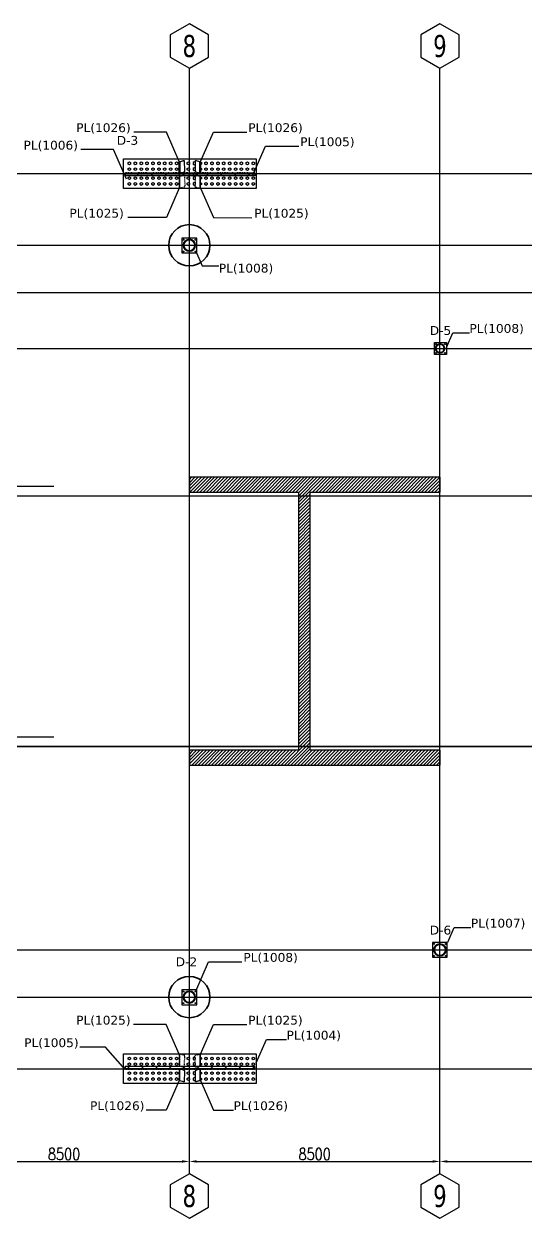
# Model space of a CAD drawing. Header units: metres. Extents: x -5444 to 112500, y -2287 to 89414.
# Drawn here: x 24065 to 41065, y 47951 to 88459 of the extents above; entities that cross this region are included whole.
import ezdxf
from ezdxf.enums import TextEntityAlignment as Align

# ---------------------------------------------------------------- set-up
doc = ezdxf.new("R2010")
doc.units = ezdxf.units.M
doc.header["$LTSCALE"] = 10
doc.linetypes.add('ACAD_ISO02W100', pattern=[15, 12, -3])
doc.linetypes.add('DXK_LINE_DOT2', pattern=[3.9198, 1.9599, -1.9599])
for name, color, linetype in [('COTAS', 8, 'Continuous'), ('HCB-ACH_PANT', 253, 'Continuous'), ('HCB-EJES', 1, 'Continuous'), ('HCB-PLATINAS', 5, 'Continuous'), ('HCB-ROTULOS', 2, 'Continuous'), ('HCB_PANTALLAS', 6, 'Continuous'), ('TEXTO GENERAL', 3, 'Continuous')]:
    doc.layers.add(name, color=color, linetype=linetype)
doc.layers.add('E_COLUMNAS-1', color=4, linetype='Continuous', lineweight=35)
doc.styles.add('CNI_COTAS', font='romans.shx', dxfattribs={"width": 0.8})
doc.styles.add('TEXTO GENERAL', font='verdana.ttf', dxfattribs={"height": 0.9})
doc.styles.add('verdana', font='verdana.ttf')
doc.dimstyles.new('1.3', dxfattribs={"dimscale": 0, "dimtxt": 25, "dimasz": 100, "dimexe": 4, "dimexo": 4, "dimgap": 9, "dimtad": 1, "dimdec": 0, "dimzin": 4, "dimdsep": 46, "dimtxsty": 'CNI_COTAS', "dimcen": 0, "dimclrd": 256, "dimclrt": 3, "dimadec": 0, "dimazin": 0, "dimtfac": 1, "dimtdec": 0, "dimtmove": 2, "dimatfit": 0, "dimfxl": 0.05, "dimtolj": 1, "dimtzin": 0, "dimarcsym": 0})
doc.dimstyles.new('1.5', dxfattribs={"dimscale": 0, "dimtxt": 400, "dimasz": 250, "dimexe": 4, "dimexo": 4, "dimgap": 50, "dimtad": 1, "dimdec": 0, "dimzin": 4, "dimdsep": 46, "dimtxsty": 'CNI_COTAS', "dimcen": 0, "dimclrd": 256, "dimclrt": 3, "dimadec": 0, "dimazin": 0, "dimtfac": 1, "dimtdec": 0, "dimtmove": 2, "dimatfit": 0, "dimfxl": 0.05, "dimtolj": 1, "dimtzin": 0, "dimarcsym": 0})

# ---------------------------------------------------------------- blocks, each defined once
blk = doc.blocks.new('EST_SCM_COLUMNA-METALICA-SECCION-CIRCULAR - EST_SCM_COLUMNA-TUBULAR-CIRCULAR_PTEØ_12__e_10_3mm-1190348-_0_00m_LOC COLUMNAS Y MUROS PISO 1')
at = {"layer": 'E_COLUMNAS-1'}
for radius, start, end in [(0.152, 360, 180), (0.152, 180, 360), (0.142, 0, 180), (0.142, 180, 0)]:
    blk.add_arc((0, 0), radius, start, end, dxfattribs=at)
blk = doc.blocks.new('EST_SCM_COLUMNA-METALICA-SECCION-CIRCULAR - EST_SCM_COLUMNA-TUBULAR-CIRCULAR_PTEØ_16__e_12_7mm-1354874-_0_00m_LOC COLUMNAS Y MUROS PISO 1')
at = {"layer": 'E_COLUMNAS-1'}
for radius, start, end in [(0.203, 360, 180), (0.203, 180, 360), (0.19, 0, 180), (0.19, 180, 0)]:
    blk.add_arc((0, 0), radius, start, end, dxfattribs=at)
blk = doc.blocks.new('*D303')
at = {"layer": 'COTAS', "color": 0, "lineweight": -2, "transparency": 16777216}
for p, q in [((21177, 49455), (21177, 49877)), ((29677, 49455), (29677, 49877))]:
    blk.add_line(p, q, dxfattribs=at)
at = {"layer": 'COTAS', "lineweight": -2, "transparency": 16777216}
blk.add_line((21427, 49873), (29427, 49873), dxfattribs=at)
at = {"layer": 'COTAS', "transparency": 16777216}
for points in [[(21427, 49914), (21427, 49831), (21177, 49873)], [(29427, 49914), (29427, 49831), (29677, 49873)]]:
    blk.add_solid(points, dxfattribs=at)
at = {"layer": 'Defpoints', "color": 0, "transparency": 16777216}
for p in [(29677, 49873), (21177, 49451), (29677, 49451)]:
    blk.add_point(p, dxfattribs=at)
at = {"layer": 'COTAS', "color": 3, "transparency": 16777216, "insert": (25427, 50123), "char_height": 400, "attachment_point": 5, "style": 'CNI_COTAS'}
blk.add_mtext('\\A1;8500', dxfattribs=at)
blk = doc.blocks.new('*D304')
at = {"layer": 'COTAS', "color": 0, "lineweight": -2, "transparency": 16777216}
for p, q in [((29677, 49455), (29677, 49877)), ((38177, 49455), (38177, 49877))]:
    blk.add_line(p, q, dxfattribs=at)
at = {"layer": 'COTAS', "lineweight": -2, "transparency": 16777216}
blk.add_line((29927, 49873), (37927, 49873), dxfattribs=at)
at = {"layer": 'COTAS', "transparency": 16777216}
for points in [[(29927, 49914), (29927, 49831), (29677, 49873)], [(37927, 49914), (37927, 49831), (38177, 49873)]]:
    blk.add_solid(points, dxfattribs=at)
at = {"layer": 'Defpoints', "color": 0, "transparency": 16777216}
for p in [(38177, 49873), (29677, 49451), (38177, 49451)]:
    blk.add_point(p, dxfattribs=at)
at = {"layer": 'COTAS', "color": 3, "transparency": 16777216, "insert": (33927, 50123), "char_height": 400, "attachment_point": 5, "style": 'CNI_COTAS'}
blk.add_mtext('\\A1;8500', dxfattribs=at)
blk = doc.blocks.new('*D305')
at = {"layer": 'COTAS', "color": 0, "lineweight": -2, "transparency": 16777216}
for p, q in [((38177, 49455), (38177, 49877)), ((46677, 49455), (46677, 49877))]:
    blk.add_line(p, q, dxfattribs=at)
at = {"layer": 'COTAS', "lineweight": -2, "transparency": 16777216}
blk.add_line((38427, 49873), (46427, 49873), dxfattribs=at)
at = {"layer": 'COTAS', "transparency": 16777216}
for points in [[(38427, 49914), (38427, 49831), (38177, 49873)], [(46427, 49914), (46427, 49831), (46677, 49873)]]:
    blk.add_solid(points, dxfattribs=at)
at = {"layer": 'Defpoints', "color": 0, "transparency": 16777216}
for p in [(46677, 49873), (38177, 49451), (46677, 49451)]:
    blk.add_point(p, dxfattribs=at)
at = {"layer": 'COTAS', "color": 3, "transparency": 16777216, "insert": (42427, 50123), "char_height": 400, "attachment_point": 5, "style": 'CNI_COTAS'}
blk.add_mtext('\\A1;8500', dxfattribs=at)

msp = doc.modelspace()

# ---------------------------------------------------------------- hatches: boundary and pattern name
at = {"linetype": 'Continuous'}
h = msp.add_hatch(dxfattribs=at)
h.set_pattern_fill('', scale=105, style=0, pattern_type=0)
h.set_pattern_definition([(45, (27494.36, 83367.5), (-235.732, 235.732), [])])
h.paths.add_polyline_path([(31894.3625, 83367.5065), (27494.3625, 83367.5065), (27494.3625, 83357.1233), (27496.6908, 83303.266), (31892.0343, 83303.266), (31894.3625, 83357.1233)])
h = msp.add_hatch(dxfattribs=at)
h.set_pattern_fill('', scale=105, style=0, pattern_type=0)
h.set_pattern_definition([(45, (31891.84, 53094.3), (-235.732, 235.732), [])])
h.paths.add_polyline_path([(31894.1638, 53040.4345), (31891.8355, 53094.2918), (27496.4921, 53094.2918), (27494.1638, 53040.4345), (27494.1638, 53030.0512), (31894.1638, 53030.0512)])
at = {"layer": 'HCB-ACH_PANT'}
h = msp.add_hatch(dxfattribs=at)
h.set_pattern_fill('ANSI31', color=256, scale=25)
h.paths.add_polyline_path([(29679.6164, 63818.9122), (29679.6164, 63318.9122), (38179.6164, 63318.9122), (38179.6164, 63818.9122), (33779.5636, 63818.9122), (33779.5636, 72578.9122), (38179.6013, 72578.9122), (38179.6013, 73078.9122), (29679.6013, 73078.9122), (29679.6013, 72578.9122), (33379.5636, 72578.9122), (33379.5636, 63818.9122)])

# ---------------------------------------------------------------- linework, layer by layer
at = {"color": 2, "linetype": 'Continuous'}
for p, q in [((29358.1256, 83784.2908), (29506.0027, 83827.4699)), ((29414.6233, 83303.266), (29358.2689, 83286.4228)), ((30056.1855, 83285.7644), (29997.6283, 83303.266)), ((27494.1638, 53093.8892), (27496.4921, 53094.2918)), ((27494.1638, 53040.4345), (27494.1638, 53093.8892)), ((29358.1256, 52613.267), (29506.0027, 52570.0878)), ((29906.2483, 52570.0946), (29882.3261, 52570.0878)), ((30056.3293, 52613.9173), (29906.2483, 52570.0946))]:
    msp.add_line(p, q, dxfattribs=at)
at = {"color": 7, "linetype": 'DXK_LINE_DOT2'}
for p, q in [((29506.0737, 83330.5987), (29414.6233, 83303.266)), ((29906.178, 83330.5987), (29882.2551, 83330.5987)), ((29997.6283, 83303.266), (29906.178, 83330.5987))]:
    msp.add_line(p, q, dxfattribs=at)
at = {"color": 1, "linetype": 'ACAD_ISO02W100', "ltscale": 4}
msp.add_line((29694.3625, 83303.266), (29694.3625, 83410.659), dxfattribs=at)
at = {"color": 7, "linetype": 'Continuous'}
for points in [[(27684.3625, 83751.8729), (27684.3625, 83705.6849), (27644.3625, 83682.5908), (27604.3625, 83705.6849), (27604.3625, 83751.8729), (27644.3625, 83774.9669)], [(27684.3625, 83551.8729), (27684.3625, 83505.6849), (27644.3625, 83482.5908), (27604.3625, 83505.6849), (27604.3625, 83551.8729), (27644.3625, 83574.9669)], [(27884.3625, 83751.8729), (27884.3625, 83705.6849), (27844.3625, 83682.5908), (27804.3625, 83705.6849), (27804.3625, 83751.8729), (27844.3625, 83774.9669)], [(27884.3625, 83551.8729), (27884.3625, 83505.6849), (27844.3625, 83482.5908), (27804.3625, 83505.6849), (27804.3625, 83551.8729), (27844.3625, 83574.9669)], [(28084.3625, 83751.8729), (28084.3625, 83705.6849), (28044.3625, 83682.5908), (28004.3625, 83705.6849), (28004.3625, 83751.8729), (28044.3625, 83774.9669)], [(28084.3625, 83551.8729), (28084.3625, 83505.6849), (28044.3625, 83482.5908), (28004.3625, 83505.6849), (28004.3625, 83551.8729), (28044.3625, 83574.9669)], [(28284.3625, 83751.8729), (28284.3625, 83705.6849), (28244.3625, 83682.5908), (28204.3625, 83705.6849), (28204.3625, 83751.8729), (28244.3625, 83774.9669)], [(28284.3625, 83551.8729), (28284.3625, 83505.6849), (28244.3625, 83482.5908), (28204.3625, 83505.6849), (28204.3625, 83551.8729), (28244.3625, 83574.9669)], [(28484.3625, 83751.8729), (28484.3625, 83705.6849), (28444.3625, 83682.5908), (28404.3625, 83705.6849), (28404.3625, 83751.8729), (28444.3625, 83774.9669)], [(28484.3625, 83551.8729), (28484.3625, 83505.6849), (28444.3625, 83482.5908), (28404.3625, 83505.6849), (28404.3625, 83551.8729), (28444.3625, 83574.9669)], [(28684.3625, 83751.8729), (28684.3625, 83705.6849), (28644.3625, 83682.5908), (28604.3625, 83705.6849), (28604.3625, 83751.8729), (28644.3625, 83774.9669)], [(28684.3625, 83551.8729), (28684.3625, 83505.6849), (28644.3625, 83482.5908), (28604.3625, 83505.6849), (28604.3625, 83551.8729), (28644.3625, 83574.9669)], [(28884.3625, 83751.8729), (28884.3625, 83705.6849), (28844.3625, 83682.5908), (28804.3625, 83705.6849), (28804.3625, 83751.8729), (28844.3625, 83774.9669)], [(28884.3625, 83551.8729), (28884.3625, 83505.6849), (28844.3625, 83482.5908), (28804.3625, 83505.6849), (28804.3625, 83551.8729), (28844.3625, 83574.9669)], [(29084.3625, 83751.8729), (29084.3625, 83705.6849), (29044.3625, 83682.5908), (29004.3625, 83705.6849), (29004.3625, 83751.8729), (29044.3625, 83774.9669)], [(29084.3625, 83551.8729), (29084.3625, 83505.6849), (29044.3625, 83482.5908), (29004.3625, 83505.6849), (29004.3625, 83551.8729), (29044.3625, 83574.9669)], [(29284.3625, 83751.8729), (29284.3625, 83705.6849), (29244.3625, 83682.5908), (29204.3625, 83705.6849), (29204.3625, 83751.8729), (29244.3625, 83774.9669)], [(29284.3625, 83551.8729), (29284.3625, 83505.6849), (29244.3625, 83482.5908), (29204.3625, 83505.6849), (29204.3625, 83551.8729), (29244.3625, 83574.9669)], [(29684.3625, 83751.8729), (29684.3625, 83705.6849), (29644.3625, 83682.5908), (29604.3625, 83705.6849), (29604.3625, 83751.8729), (29644.3625, 83774.9669)], [(29684.3625, 83551.8729), (29684.3625, 83505.6849), (29644.3625, 83482.5908), (29604.3625, 83505.6849), (29604.3625, 83551.8729), (29644.3625, 83574.9669)], [(29804.3625, 83705.6849), (29844.3625, 83682.5908), (29884.3625, 83705.6849), (29884.3625, 83751.8729), (29844.3625, 83774.9669), (29804.3625, 83751.8729)], [(29804.3625, 83505.6849), (29844.3625, 83482.5908), (29884.3625, 83505.6849), (29884.3625, 83551.8729), (29844.3625, 83574.9669), (29804.3625, 83551.8729)], [(30284.3625, 83751.8729), (30284.3625, 83705.6849), (30244.3625, 83682.5908), (30204.3625, 83705.6849), (30204.3625, 83751.8729), (30244.3625, 83774.9669)], [(30284.3625, 83551.8729), (30284.3625, 83505.6849), (30244.3625, 83482.5908), (30204.3625, 83505.6849), (30204.3625, 83551.8729), (30244.3625, 83574.9669)], [(30484.3625, 83751.8729), (30484.3625, 83705.6849), (30444.3625, 83682.5908), (30404.3625, 83705.6849), (30404.3625, 83751.8729), (30444.3625, 83774.9669)], [(30484.3625, 83551.8729), (30484.3625, 83505.6849), (30444.3625, 83482.5908), (30404.3625, 83505.6849), (30404.3625, 83551.8729), (30444.3625, 83574.9669)], [(30684.3625, 83751.8729), (30684.3625, 83705.6849), (30644.3625, 83682.5908), (30604.3625, 83705.6849), (30604.3625, 83751.8729), (30644.3625, 83774.9669)], [(30684.3625, 83551.8729), (30684.3625, 83505.6849), (30644.3625, 83482.5908), (30604.3625, 83505.6849), (30604.3625, 83551.8729), (30644.3625, 83574.9669)], [(30884.3625, 83751.8729), (30884.3625, 83705.6849), (30844.3625, 83682.5908), (30804.3625, 83705.6849), (30804.3625, 83751.8729), (30844.3625, 83774.9669)], [(30884.3625, 83551.8729), (30884.3625, 83505.6849), (30844.3625, 83482.5908), (30804.3625, 83505.6849), (30804.3625, 83551.8729), (30844.3625, 83574.9669)], [(31084.3625, 83751.8729), (31084.3625, 83705.6849), (31044.3625, 83682.5908), (31004.3625, 83705.6849), (31004.3625, 83751.8729), (31044.3625, 83774.9669)], [(31084.3625, 83551.8729), (31084.3625, 83505.6849), (31044.3625, 83482.5908), (31004.3625, 83505.6849), (31004.3625, 83551.8729), (31044.3625, 83574.9669)], [(31284.3625, 83751.8729), (31284.3625, 83705.6849), (31244.3625, 83682.5908), (31204.3625, 83705.6849), (31204.3625, 83751.8729), (31244.3625, 83774.9669)], [(31284.3625, 83551.8729), (31284.3625, 83505.6849), (31244.3625, 83482.5908), (31204.3625, 83505.6849), (31204.3625, 83551.8729), (31244.3625, 83574.9669)], [(31484.3625, 83751.8729), (31484.3625, 83705.6849), (31444.3625, 83682.5908), (31404.3625, 83705.6849), (31404.3625, 83751.8729), (31444.3625, 83774.9669)], [(31484.3625, 83551.8729), (31484.3625, 83505.6849), (31444.3625, 83482.5908), (31404.3625, 83505.6849), (31404.3625, 83551.8729), (31444.3625, 83574.9669)], [(31684.3625, 83751.8729), (31684.3625, 83705.6849), (31644.3625, 83682.5908), (31604.3625, 83705.6849), (31604.3625, 83751.8729), (31644.3625, 83774.9669)], [(31684.3625, 83551.8729), (31684.3625, 83505.6849), (31644.3625, 83482.5908), (31604.3625, 83505.6849), (31604.3625, 83551.8729), (31644.3625, 83574.9669)], [(31884.3625, 83751.8729), (31884.3625, 83705.6849), (31844.3625, 83682.5908), (31804.3625, 83705.6849), (31804.3625, 83751.8729), (31844.3625, 83774.9669)], [(31884.3625, 83551.8729), (31884.3625, 83505.6849), (31844.3625, 83482.5908), (31804.3625, 83505.6849), (31804.3625, 83551.8729), (31844.3625, 83574.9669)], [(27684.3625, 83251.8729), (27684.3625, 83205.6849), (27644.3625, 83182.5908), (27604.3625, 83205.6849), (27604.3625, 83251.8729), (27644.3625, 83274.9669)], [(27684.3625, 83051.8729), (27684.3625, 83005.6849), (27644.3625, 82982.5908), (27604.3625, 83005.6849), (27604.3625, 83051.8729), (27644.3625, 83074.9669)], [(27884.3625, 83251.8729), (27884.3625, 83205.6849), (27844.3625, 83182.5908), (27804.3625, 83205.6849), (27804.3625, 83251.8729), (27844.3625, 83274.9669)], [(27884.3625, 83051.8729), (27884.3625, 83005.6849), (27844.3625, 82982.5908), (27804.3625, 83005.6849), (27804.3625, 83051.8729), (27844.3625, 83074.9669)], [(28084.3625, 83251.8729), (28084.3625, 83205.6849), (28044.3625, 83182.5908), (28004.3625, 83205.6849), (28004.3625, 83251.8729), (28044.3625, 83274.9669)], [(28084.3625, 83051.8729), (28084.3625, 83005.6849), (28044.3625, 82982.5908), (28004.3625, 83005.6849), (28004.3625, 83051.8729), (28044.3625, 83074.9669)], [(28284.3625, 83251.8729), (28284.3625, 83205.6849), (28244.3625, 83182.5908), (28204.3625, 83205.6849), (28204.3625, 83251.8729), (28244.3625, 83274.9669)], [(28284.3625, 83051.8729), (28284.3625, 83005.6849), (28244.3625, 82982.5908), (28204.3625, 83005.6849), (28204.3625, 83051.8729), (28244.3625, 83074.9669)], [(28484.3625, 83251.8729), (28484.3625, 83205.6849), (28444.3625, 83182.5908), (28404.3625, 83205.6849), (28404.3625, 83251.8729), (28444.3625, 83274.9669)], [(28484.3625, 83051.8729), (28484.3625, 83005.6849), (28444.3625, 82982.5908), (28404.3625, 83005.6849), (28404.3625, 83051.8729), (28444.3625, 83074.9669)], [(28684.3625, 83251.8729), (28684.3625, 83205.6849), (28644.3625, 83182.5908), (28604.3625, 83205.6849), (28604.3625, 83251.8729), (28644.3625, 83274.9669)], [(28684.3625, 83051.8729), (28684.3625, 83005.6849), (28644.3625, 82982.5908), (28604.3625, 83005.6849), (28604.3625, 83051.8729), (28644.3625, 83074.9669)], [(28884.3625, 83251.8729), (28884.3625, 83205.6849), (28844.3625, 83182.5908), (28804.3625, 83205.6849), (28804.3625, 83251.8729), (28844.3625, 83274.9669)], [(28884.3625, 83051.8729), (28884.3625, 83005.6849), (28844.3625, 82982.5908), (28804.3625, 83005.6849), (28804.3625, 83051.8729), (28844.3625, 83074.9669)], [(29084.3625, 83251.8729), (29084.3625, 83205.6849), (29044.3625, 83182.5908), (29004.3625, 83205.6849), (29004.3625, 83251.8729), (29044.3625, 83274.9669)], [(29084.3625, 83051.8729), (29084.3625, 83005.6849), (29044.3625, 82982.5908), (29004.3625, 83005.6849), (29004.3625, 83051.8729), (29044.3625, 83074.9669)], [(29284.3625, 83251.8729), (29284.3625, 83205.6849), (29244.3625, 83182.5908), (29204.3625, 83205.6849), (29204.3625, 83251.8729), (29244.3625, 83274.9669)], [(29284.3625, 83051.8729), (29284.3625, 83005.6849), (29244.3625, 82982.5908), (29204.3625, 83005.6849), (29204.3625, 83051.8729), (29244.3625, 83074.9669)], [(29684.3625, 83251.8729), (29684.3625, 83205.6849), (29644.3625, 83182.5908), (29604.3625, 83205.6849), (29604.3625, 83251.8729), (29644.3625, 83274.9669)], [(29684.3625, 83051.8729), (29684.3625, 83005.6849), (29644.3625, 82982.5908), (29604.3625, 83005.6849), (29604.3625, 83051.8729), (29644.3625, 83074.9669)], [(29804.3625, 83205.6849), (29844.3625, 83182.5908), (29884.3625, 83205.6849), (29884.3625, 83251.8729), (29844.3625, 83274.9669), (29804.3625, 83251.8729)], [(29804.3625, 83005.6849), (29844.3625, 82982.5908), (29884.3625, 83005.6849), (29884.3625, 83051.8729), (29844.3625, 83074.9669), (29804.3625, 83051.8729)], [(30284.3625, 83251.8729), (30284.3625, 83205.6849), (30244.3625, 83182.5908), (30204.3625, 83205.6849), (30204.3625, 83251.8729), (30244.3625, 83274.9669)], [(30284.3625, 83051.8729), (30284.3625, 83005.6849), (30244.3625, 82982.5908), (30204.3625, 83005.6849), (30204.3625, 83051.8729), (30244.3625, 83074.9669)], [(30484.3625, 83251.8729), (30484.3625, 83205.6849), (30444.3625, 83182.5908), (30404.3625, 83205.6849), (30404.3625, 83251.8729), (30444.3625, 83274.9669)], [(30484.3625, 83051.8729), (30484.3625, 83005.6849), (30444.3625, 82982.5908), (30404.3625, 83005.6849), (30404.3625, 83051.8729), (30444.3625, 83074.9669)], [(30684.3625, 83251.8729), (30684.3625, 83205.6849), (30644.3625, 83182.5908), (30604.3625, 83205.6849), (30604.3625, 83251.8729), (30644.3625, 83274.9669)], [(30684.3625, 83051.8729), (30684.3625, 83005.6849), (30644.3625, 82982.5908), (30604.3625, 83005.6849), (30604.3625, 83051.8729), (30644.3625, 83074.9669)], [(30884.3625, 83251.8729), (30884.3625, 83205.6849), (30844.3625, 83182.5908), (30804.3625, 83205.6849), (30804.3625, 83251.8729), (30844.3625, 83274.9669)], [(30884.3625, 83051.8729), (30884.3625, 83005.6849), (30844.3625, 82982.5908), (30804.3625, 83005.6849), (30804.3625, 83051.8729), (30844.3625, 83074.9669)], [(31084.3625, 83251.8729), (31084.3625, 83205.6849), (31044.3625, 83182.5908), (31004.3625, 83205.6849), (31004.3625, 83251.8729), (31044.3625, 83274.9669)], [(31084.3625, 83051.8729), (31084.3625, 83005.6849), (31044.3625, 82982.5908), (31004.3625, 83005.6849), (31004.3625, 83051.8729), (31044.3625, 83074.9669)], [(31284.3625, 83251.8729), (31284.3625, 83205.6849), (31244.3625, 83182.5908), (31204.3625, 83205.6849), (31204.3625, 83251.8729), (31244.3625, 83274.9669)], [(31284.3625, 83051.8729), (31284.3625, 83005.6849), (31244.3625, 82982.5908), (31204.3625, 83005.6849), (31204.3625, 83051.8729), (31244.3625, 83074.9669)], [(31484.3625, 83251.8729), (31484.3625, 83205.6849), (31444.3625, 83182.5908), (31404.3625, 83205.6849), (31404.3625, 83251.8729), (31444.3625, 83274.9669)], [(31484.3625, 83051.8729), (31484.3625, 83005.6849), (31444.3625, 82982.5908), (31404.3625, 83005.6849), (31404.3625, 83051.8729), (31444.3625, 83074.9669)], [(31684.3625, 83251.8729), (31684.3625, 83205.6849), (31644.3625, 83182.5908), (31604.3625, 83205.6849), (31604.3625, 83251.8729), (31644.3625, 83274.9669)], [(31684.3625, 83051.8729), (31684.3625, 83005.6849), (31644.3625, 82982.5908), (31604.3625, 83005.6849), (31604.3625, 83051.8729), (31644.3625, 83074.9669)], [(31884.3625, 83251.8729), (31884.3625, 83205.6849), (31844.3625, 83182.5908), (31804.3625, 83205.6849), (31804.3625, 83251.8729), (31844.3625, 83274.9669)], [(31884.3625, 83051.8729), (31884.3625, 83005.6849), (31844.3625, 82982.5908), (31804.3625, 83005.6849), (31804.3625, 83051.8729), (31844.3625, 83074.9669)], [(29484.2983, 81125.7633), (29468.7099, 81125.7633), (29460.9156, 81139.2633), (29468.7099, 81152.7633), (29484.2983, 81152.7633), (29492.0925, 81139.2633)], [(29884.2983, 81125.7633), (29868.7099, 81125.7633), (29860.9156, 81139.2633), (29868.7099, 81152.7633), (29884.2983, 81152.7633), (29892.0925, 81139.2633)], [(29484.2983, 80725.7633), (29468.7099, 80725.7633), (29460.9156, 80739.2633), (29468.7099, 80752.7633), (29484.2983, 80752.7633), (29492.0925, 80739.2633)], [(29884.2983, 80725.7633), (29868.7099, 80725.7633), (29860.9156, 80739.2633), (29868.7099, 80752.7633), (29884.2983, 80752.7633), (29892.0925, 80739.2633)], [(38051.9583, 77585.1796), (38036.3699, 77585.1796), (38028.5757, 77598.6796), (38036.3699, 77612.1796), (38051.9583, 77612.1796), (38059.7526, 77598.6796)], [(38351.9583, 77585.1796), (38336.3699, 77585.1796), (38328.5757, 77598.6796), (38336.3699, 77612.1796), (38351.9583, 77612.1796), (38359.7526, 77598.6796)], [(38051.9583, 77285.1796), (38036.3699, 77285.1796), (38028.5757, 77298.6796), (38036.3699, 77312.1796), (38051.9583, 77312.1796), (38059.7526, 77298.6796)], [(38351.9583, 77285.1796), (38336.3699, 77285.1796), (38328.5757, 77298.6796), (38336.3699, 77312.1796), (38351.9583, 77312.1796), (38359.7526, 77298.6796)], [(37984.2983, 57235.2789), (37968.7099, 57235.2789), (37960.9156, 57248.7789), (37968.7099, 57262.2789), (37984.2983, 57262.2789), (37992.0925, 57248.7789)], [(38384.2983, 57235.2789), (38368.7099, 57235.2789), (38360.9156, 57248.7789), (38368.7099, 57262.2789), (38384.2983, 57262.2789), (38392.0925, 57248.7789)], [(37984.2983, 56835.2789), (37968.7099, 56835.2789), (37960.9156, 56848.7789), (37968.7099, 56862.2789), (37984.2983, 56862.2789), (37992.0925, 56848.7789)], [(38384.2983, 56835.2789), (38368.7099, 56835.2789), (38360.9156, 56848.7789), (38368.7099, 56862.2789), (38384.2983, 56862.2789), (38392.0925, 56848.7789)], [(29484.2983, 55625.7633), (29468.7099, 55625.7633), (29460.9156, 55639.2633), (29468.7099, 55652.7633), (29484.2983, 55652.7633), (29492.0925, 55639.2633)], [(29884.2983, 55625.7633), (29868.7099, 55625.7633), (29860.9156, 55639.2633), (29868.7099, 55652.7633), (29884.2983, 55652.7633), (29892.0925, 55639.2633)], [(29484.2983, 55225.7633), (29468.7099, 55225.7633), (29460.9156, 55239.2633), (29468.7099, 55252.7633), (29484.2983, 55252.7633), (29492.0925, 55239.2633)], [(29884.2983, 55225.7633), (29868.7099, 55225.7633), (29860.9156, 55239.2633), (29868.7099, 55252.7633), (29884.2983, 55252.7633), (29892.0925, 55239.2633)], [(27684.1638, 53391.8729), (27684.1638, 53345.6849), (27644.1638, 53322.5909), (27604.1638, 53345.6849), (27604.1638, 53391.8729), (27644.1638, 53414.9669)], [(27684.1638, 53191.8729), (27684.1638, 53145.6849), (27644.1638, 53122.5909), (27604.1638, 53145.6849), (27604.1638, 53191.8729), (27644.1638, 53214.9669)], [(27884.1638, 53391.8729), (27884.1638, 53345.6849), (27844.1638, 53322.5909), (27804.1638, 53345.6849), (27804.1638, 53391.8729), (27844.1638, 53414.9669)], [(27884.1638, 53191.8729), (27884.1638, 53145.6849), (27844.1638, 53122.5909), (27804.1638, 53145.6849), (27804.1638, 53191.8729), (27844.1638, 53214.9669)], [(28084.1638, 53391.8729), (28084.1638, 53345.6849), (28044.1638, 53322.5909), (28004.1638, 53345.6849), (28004.1638, 53391.8729), (28044.1638, 53414.9669)], [(28084.1638, 53191.8729), (28084.1638, 53145.6849), (28044.1638, 53122.5909), (28004.1638, 53145.6849), (28004.1638, 53191.8729), (28044.1638, 53214.9669)], [(28284.1638, 53391.8729), (28284.1638, 53345.6849), (28244.1638, 53322.5909), (28204.1638, 53345.6849), (28204.1638, 53391.8729), (28244.1638, 53414.9669)], [(28284.1638, 53191.8729), (28284.1638, 53145.6849), (28244.1638, 53122.5909), (28204.1638, 53145.6849), (28204.1638, 53191.8729), (28244.1638, 53214.9669)], [(28484.1638, 53391.8729), (28484.1638, 53345.6849), (28444.1638, 53322.5909), (28404.1638, 53345.6849), (28404.1638, 53391.8729), (28444.1638, 53414.9669)], [(28484.1638, 53191.8729), (28484.1638, 53145.6849), (28444.1638, 53122.5909), (28404.1638, 53145.6849), (28404.1638, 53191.8729), (28444.1638, 53214.9669)], [(28684.1638, 53391.8729), (28684.1638, 53345.6849), (28644.1638, 53322.5909), (28604.1638, 53345.6849), (28604.1638, 53391.8729), (28644.1638, 53414.9669)], [(28684.1638, 53191.8729), (28684.1638, 53145.6849), (28644.1638, 53122.5909), (28604.1638, 53145.6849), (28604.1638, 53191.8729), (28644.1638, 53214.9669)], [(28884.1638, 53391.8729), (28884.1638, 53345.6849), (28844.1638, 53322.5909), (28804.1638, 53345.6849), (28804.1638, 53391.8729), (28844.1638, 53414.9669)], [(28884.1638, 53191.8729), (28884.1638, 53145.6849), (28844.1638, 53122.5909), (28804.1638, 53145.6849), (28804.1638, 53191.8729), (28844.1638, 53214.9669)], [(29084.1638, 53391.8729), (29084.1638, 53345.6849), (29044.1638, 53322.5909), (29004.1638, 53345.6849), (29004.1638, 53391.8729), (29044.1638, 53414.9669)], [(29084.1638, 53191.8729), (29084.1638, 53145.6849), (29044.1638, 53122.5909), (29004.1638, 53145.6849), (29004.1638, 53191.8729), (29044.1638, 53214.9669)], [(29284.1638, 53391.8729), (29284.1638, 53345.6849), (29244.1638, 53322.5909), (29204.1638, 53345.6849), (29204.1638, 53391.8729), (29244.1638, 53414.9669)], [(29284.1638, 53191.8729), (29284.1638, 53145.6849), (29244.1638, 53122.5909), (29204.1638, 53145.6849), (29204.1638, 53191.8729), (29244.1638, 53214.9669)], [(29684.1638, 53391.8729), (29684.1638, 53345.6849), (29644.1638, 53322.5909), (29604.1638, 53345.6849), (29604.1638, 53391.8729), (29644.1638, 53414.9669)], [(29684.1638, 53191.8729), (29684.1638, 53145.6849), (29644.1638, 53122.5909), (29604.1638, 53145.6849), (29604.1638, 53191.8729), (29644.1638, 53214.9669)], [(29804.1638, 53345.6849), (29844.1638, 53322.5909), (29884.1638, 53345.6849), (29884.1638, 53391.8729), (29844.1638, 53414.9669), (29804.1638, 53391.8729)], [(29804.1638, 53145.6849), (29844.1638, 53122.5909), (29884.1638, 53145.6849), (29884.1638, 53191.8729), (29844.1638, 53214.9669), (29804.1638, 53191.8729)], [(30284.1638, 53391.8729), (30284.1638, 53345.6849), (30244.1638, 53322.5909), (30204.1638, 53345.6849), (30204.1638, 53391.8729), (30244.1638, 53414.9669)], [(30284.1638, 53191.8729), (30284.1638, 53145.6849), (30244.1638, 53122.5909), (30204.1638, 53145.6849), (30204.1638, 53191.8729), (30244.1638, 53214.9669)], [(30484.1638, 53391.8729), (30484.1638, 53345.6849), (30444.1638, 53322.5909), (30404.1638, 53345.6849), (30404.1638, 53391.8729), (30444.1638, 53414.9669)], [(30484.1638, 53191.8729), (30484.1638, 53145.6849), (30444.1638, 53122.5909), (30404.1638, 53145.6849), (30404.1638, 53191.8729), (30444.1638, 53214.9669)], [(30684.1638, 53391.8729), (30684.1638, 53345.6849), (30644.1638, 53322.5909), (30604.1638, 53345.6849), (30604.1638, 53391.8729), (30644.1638, 53414.9669)], [(30684.1638, 53191.8729), (30684.1638, 53145.6849), (30644.1638, 53122.5909), (30604.1638, 53145.6849), (30604.1638, 53191.8729), (30644.1638, 53214.9669)], [(30884.1638, 53391.8729), (30884.1638, 53345.6849), (30844.1638, 53322.5909), (30804.1638, 53345.6849), (30804.1638, 53391.8729), (30844.1638, 53414.9669)], [(30884.1638, 53191.8729), (30884.1638, 53145.6849), (30844.1638, 53122.5909), (30804.1638, 53145.6849), (30804.1638, 53191.8729), (30844.1638, 53214.9669)], [(31084.1638, 53391.8729), (31084.1638, 53345.6849), (31044.1638, 53322.5909), (31004.1638, 53345.6849), (31004.1638, 53391.8729), (31044.1638, 53414.9669)], [(31084.1638, 53191.8729), (31084.1638, 53145.6849), (31044.1638, 53122.5909), (31004.1638, 53145.6849), (31004.1638, 53191.8729), (31044.1638, 53214.9669)], [(31284.1638, 53391.8729), (31284.1638, 53345.6849), (31244.1638, 53322.5909), (31204.1638, 53345.6849), (31204.1638, 53391.8729), (31244.1638, 53414.9669)], [(31284.1638, 53191.8729), (31284.1638, 53145.6849), (31244.1638, 53122.5909), (31204.1638, 53145.6849), (31204.1638, 53191.8729), (31244.1638, 53214.9669)], [(31484.1638, 53391.8729), (31484.1638, 53345.6849), (31444.1638, 53322.5909), (31404.1638, 53345.6849), (31404.1638, 53391.8729), (31444.1638, 53414.9669)], [(31484.1638, 53191.8729), (31484.1638, 53145.6849), (31444.1638, 53122.5909), (31404.1638, 53145.6849), (31404.1638, 53191.8729), (31444.1638, 53214.9669)], [(31684.1638, 53391.8729), (31684.1638, 53345.6849), (31644.1638, 53322.5909), (31604.1638, 53345.6849), (31604.1638, 53391.8729), (31644.1638, 53414.9669)], [(31684.1638, 53191.8729), (31684.1638, 53145.6849), (31644.1638, 53122.5909), (31604.1638, 53145.6849), (31604.1638, 53191.8729), (31644.1638, 53214.9669)], [(31884.1638, 53391.8729), (31884.1638, 53345.6849), (31844.1638, 53322.5909), (31804.1638, 53345.6849), (31804.1638, 53391.8729), (31844.1638, 53414.9669)], [(31884.1638, 53191.8729), (31884.1638, 53145.6849), (31844.1638, 53122.5909), (31804.1638, 53145.6849), (31804.1638, 53191.8729), (31844.1638, 53214.9669)], [(27684.1638, 52891.8729), (27684.1638, 52845.6849), (27644.1638, 52822.5909), (27604.1638, 52845.6849), (27604.1638, 52891.8729), (27644.1638, 52914.9669)], [(27684.1638, 52691.8729), (27684.1638, 52645.6849), (27644.1638, 52622.5909), (27604.1638, 52645.6849), (27604.1638, 52691.8729), (27644.1638, 52714.9669)], [(27884.1638, 52891.8729), (27884.1638, 52845.6849), (27844.1638, 52822.5909), (27804.1638, 52845.6849), (27804.1638, 52891.8729), (27844.1638, 52914.9669)], [(27884.1638, 52691.8729), (27884.1638, 52645.6849), (27844.1638, 52622.5909), (27804.1638, 52645.6849), (27804.1638, 52691.8729), (27844.1638, 52714.9669)], [(28084.1638, 52891.8729), (28084.1638, 52845.6849), (28044.1638, 52822.5909), (28004.1638, 52845.6849), (28004.1638, 52891.8729), (28044.1638, 52914.9669)], [(28084.1638, 52691.8729), (28084.1638, 52645.6849), (28044.1638, 52622.5909), (28004.1638, 52645.6849), (28004.1638, 52691.8729), (28044.1638, 52714.9669)], [(28284.1638, 52891.8729), (28284.1638, 52845.6849), (28244.1638, 52822.5909), (28204.1638, 52845.6849), (28204.1638, 52891.8729), (28244.1638, 52914.9669)], [(28284.1638, 52691.8729), (28284.1638, 52645.6849), (28244.1638, 52622.5909), (28204.1638, 52645.6849), (28204.1638, 52691.8729), (28244.1638, 52714.9669)], [(28484.1638, 52891.8729), (28484.1638, 52845.6849), (28444.1638, 52822.5909), (28404.1638, 52845.6849), (28404.1638, 52891.8729), (28444.1638, 52914.9669)], [(28484.1638, 52691.8729), (28484.1638, 52645.6849), (28444.1638, 52622.5909), (28404.1638, 52645.6849), (28404.1638, 52691.8729), (28444.1638, 52714.9669)], [(28684.1638, 52891.8729), (28684.1638, 52845.6849), (28644.1638, 52822.5909), (28604.1638, 52845.6849), (28604.1638, 52891.8729), (28644.1638, 52914.9669)], [(28684.1638, 52691.8729), (28684.1638, 52645.6849), (28644.1638, 52622.5909), (28604.1638, 52645.6849), (28604.1638, 52691.8729), (28644.1638, 52714.9669)], [(28884.1638, 52891.8729), (28884.1638, 52845.6849), (28844.1638, 52822.5909), (28804.1638, 52845.6849), (28804.1638, 52891.8729), (28844.1638, 52914.9669)], [(28884.1638, 52691.8729), (28884.1638, 52645.6849), (28844.1638, 52622.5909), (28804.1638, 52645.6849), (28804.1638, 52691.8729), (28844.1638, 52714.9669)], [(29084.1638, 52891.8729), (29084.1638, 52845.6849), (29044.1638, 52822.5909), (29004.1638, 52845.6849), (29004.1638, 52891.8729), (29044.1638, 52914.9669)], [(29084.1638, 52691.8729), (29084.1638, 52645.6849), (29044.1638, 52622.5909), (29004.1638, 52645.6849), (29004.1638, 52691.8729), (29044.1638, 52714.9669)], [(29284.1638, 52891.8729), (29284.1638, 52845.6849), (29244.1638, 52822.5909), (29204.1638, 52845.6849), (29204.1638, 52891.8729), (29244.1638, 52914.9669)], [(29284.1638, 52691.8729), (29284.1638, 52645.6849), (29244.1638, 52622.5909), (29204.1638, 52645.6849), (29204.1638, 52691.8729), (29244.1638, 52714.9669)], [(29684.1638, 52891.8729), (29684.1638, 52845.6849), (29644.1638, 52822.5909), (29604.1638, 52845.6849), (29604.1638, 52891.8729), (29644.1638, 52914.9669)], [(29684.1638, 52691.8729), (29684.1638, 52645.6849), (29644.1638, 52622.5909), (29604.1638, 52645.6849), (29604.1638, 52691.8729), (29644.1638, 52714.9669)], [(29804.1638, 52845.6849), (29844.1638, 52822.5909), (29884.1638, 52845.6849), (29884.1638, 52891.8729), (29844.1638, 52914.9669), (29804.1638, 52891.8729)], [(29804.1638, 52645.6849), (29844.1638, 52622.5909), (29884.1638, 52645.6849), (29884.1638, 52691.8729), (29844.1638, 52714.9669), (29804.1638, 52691.8729)], [(30284.1638, 52891.8729), (30284.1638, 52845.6849), (30244.1638, 52822.5909), (30204.1638, 52845.6849), (30204.1638, 52891.8729), (30244.1638, 52914.9669)], [(30284.1638, 52691.8729), (30284.1638, 52645.6849), (30244.1638, 52622.5909), (30204.1638, 52645.6849), (30204.1638, 52691.8729), (30244.1638, 52714.9669)], [(30484.1638, 52891.8729), (30484.1638, 52845.6849), (30444.1638, 52822.5909), (30404.1638, 52845.6849), (30404.1638, 52891.8729), (30444.1638, 52914.9669)], [(30484.1638, 52691.8729), (30484.1638, 52645.6849), (30444.1638, 52622.5909), (30404.1638, 52645.6849), (30404.1638, 52691.8729), (30444.1638, 52714.9669)], [(30684.1638, 52891.8729), (30684.1638, 52845.6849), (30644.1638, 52822.5909), (30604.1638, 52845.6849), (30604.1638, 52891.8729), (30644.1638, 52914.9669)], [(30684.1638, 52691.8729), (30684.1638, 52645.6849), (30644.1638, 52622.5909), (30604.1638, 52645.6849), (30604.1638, 52691.8729), (30644.1638, 52714.9669)], [(30884.1638, 52891.8729), (30884.1638, 52845.6849), (30844.1638, 52822.5909), (30804.1638, 52845.6849), (30804.1638, 52891.8729), (30844.1638, 52914.9669)], [(30884.1638, 52691.8729), (30884.1638, 52645.6849), (30844.1638, 52622.5909), (30804.1638, 52645.6849), (30804.1638, 52691.8729), (30844.1638, 52714.9669)], [(31084.1638, 52891.8729), (31084.1638, 52845.6849), (31044.1638, 52822.5909), (31004.1638, 52845.6849), (31004.1638, 52891.8729), (31044.1638, 52914.9669)], [(31084.1638, 52691.8729), (31084.1638, 52645.6849), (31044.1638, 52622.5909), (31004.1638, 52645.6849), (31004.1638, 52691.8729), (31044.1638, 52714.9669)], [(31284.1638, 52891.8729), (31284.1638, 52845.6849), (31244.1638, 52822.5909), (31204.1638, 52845.6849), (31204.1638, 52891.8729), (31244.1638, 52914.9669)], [(31284.1638, 52691.8729), (31284.1638, 52645.6849), (31244.1638, 52622.5909), (31204.1638, 52645.6849), (31204.1638, 52691.8729), (31244.1638, 52714.9669)], [(31484.1638, 52891.8729), (31484.1638, 52845.6849), (31444.1638, 52822.5909), (31404.1638, 52845.6849), (31404.1638, 52891.8729), (31444.1638, 52914.9669)], [(31484.1638, 52691.8729), (31484.1638, 52645.6849), (31444.1638, 52622.5909), (31404.1638, 52645.6849), (31404.1638, 52691.8729), (31444.1638, 52714.9669)], [(31684.1638, 52891.8729), (31684.1638, 52845.6849), (31644.1638, 52822.5909), (31604.1638, 52845.6849), (31604.1638, 52891.8729), (31644.1638, 52914.9669)], [(31684.1638, 52691.8729), (31684.1638, 52645.6849), (31644.1638, 52622.5909), (31604.1638, 52645.6849), (31604.1638, 52691.8729), (31644.1638, 52714.9669)], [(31884.1638, 52891.8729), (31884.1638, 52845.6849), (31844.1638, 52822.5909), (31804.1638, 52845.6849), (31804.1638, 52891.8729), (31844.1638, 52914.9669)], [(31884.1638, 52691.8729), (31884.1638, 52645.6849), (31844.1638, 52622.5909), (31804.1638, 52645.6849), (31804.1638, 52691.8729), (31844.1638, 52714.9669)]]:
    msp.add_lwpolyline(points, close=True, dxfattribs=at)
at = {"color": 2, "linetype": 'Continuous'}
for points in [[(29331.9995, 83783.6405), (29482.0805, 83827.4631), (29506.0027, 83827.4699), (29506.7664, 83467.4774), (29495.2761, 83424.0791), (29358.2395, 83383.8379)], [(30030.0893, 83383.8379), (29893.0527, 83424.0791), (29881.5624, 83467.4774), (29882.3261, 83827.4699)], [(30030.2031, 83784.2908), (29882.3261, 83827.4699), (29906.2483, 83827.4631), (30056.3293, 83783.6405)], [(27494.3625, 83357.1233), (27496.6908, 83303.266), (27494.3625, 83303.6686), (27494.3625, 83357.1233), (27494.3625, 83367.5065), (31894.3625, 83367.5065), (31894.3625, 83357.1233), (31892.0343, 83303.266), (27496.6908, 83303.266)], [(31894.3625, 83357.1233), (31894.3625, 83303.6686), (31892.0343, 83303.266)], [(31894.1638, 53040.4345), (31894.1638, 53093.8892), (31891.8355, 53094.2918)], [(29358.2395, 53013.7199), (29332.1134, 53014.3739), (29331.9995, 52613.9173)], [(30030.2031, 52613.267), (29882.3261, 52570.0878), (29881.5624, 52930.0804), (29893.0527, 52973.4786), (30030.0893, 53013.7199)]]:
    msp.add_lwpolyline(points, dxfattribs=at)
for points in [[(29332.1134, 83383.1839), (29331.9995, 83783.6405), (29358.1256, 83784.2908), (29358.2395, 83383.8379)], [(30030.0893, 83383.8379), (30030.2031, 83784.2908), (30056.3293, 83783.6405), (30056.2154, 83383.1839)], [(29358.2689, 83286.4228), (29332.1433, 83285.7644), (29332.1433, 82884.2609), (29358.2689, 82884.9193)], [(30056.1855, 83285.7644), (30030.0599, 83286.4228), (30030.0599, 82884.9193), (30056.1855, 82884.2609)], [(38394.1641, 77648.6796), (38394.1641, 77248.6796), (37994.1641, 77248.6796), (37994.1641, 77648.6796)], [(30056.1855, 53513.2968), (30030.0599, 53512.6385), (30030.0599, 53111.135), (30056.1855, 53111.7933)], [(27494.1638, 53040.4345), (27494.1638, 53030.0512), (31894.1638, 53030.0512), (31894.1638, 53040.4345), (31891.8355, 53094.2918), (27496.4921, 53094.2918)], [(29482.0805, 52570.0946), (29331.9995, 52613.9173), (29358.1256, 52613.267), (29358.2395, 53013.7199), (29495.2761, 52973.4786), (29506.7664, 52930.0804), (29506.0027, 52570.0878)], [(30056.3293, 52613.9173), (30056.2154, 53014.3739), (30030.0893, 53013.7199), (30030.2031, 52613.267)]]:
    msp.add_lwpolyline(points, close=True, dxfattribs=at)
at = {"color": 7, "linetype": 'Continuous'}
for points in [[(30056.268, 83568.0933), (30084.3625, 83551.8729), (30084.3625, 83505.6849), (30056.2456, 83489.4515)], [(30056.3248, 83768.0604), (30084.3625, 83751.8729), (30084.3625, 83705.6849), (30056.3025, 83689.4844)], [(30056.1855, 83268.1409), (30084.3625, 83251.8729), (30084.3625, 83205.6849), (30056.1855, 83189.4168)], [(30056.1855, 83068.1409), (30084.3625, 83051.8729), (30084.3625, 83005.6849), (30056.1855, 82989.4168)], [(30056.1855, 53408.0262), (30084.1638, 53391.8729), (30084.1638, 53345.6849), (30056.1855, 53329.5316)], [(30056.1855, 53208.0262), (30084.1638, 53191.8729), (30084.1638, 53145.6849), (30056.1855, 53129.5316)], [(30056.2456, 52907.9914), (30084.1638, 52891.8729), (30084.1638, 52845.6849), (30056.2679, 52829.5792)], [(30056.3025, 52707.9586), (30084.1638, 52691.8729), (30084.1638, 52645.6849), (30056.3248, 52629.612)]]:
    msp.add_lwpolyline(points, dxfattribs=at)
at = {"color": 7, "linetype": 'DXK_LINE_DOT2'}
for points in [[(31894.3625, 83367.5065), (31894.3625, 83410.659), (30056.2232, 83410.659), (29938.7531, 83410.659), (29449.5757, 83410.659), (29332.1056, 83410.659), (27494.3625, 83410.659), (27494.3625, 83367.5065)], [(29332.1433, 83285.7644), (29390.7005, 83303.266), (29482.1508, 83330.5987), (29506.0737, 83330.5987), (29507.3327, 83303.266), (29509.9899, 83245.5795), (29524.3169, 82934.5477), (29509.9899, 82930.2656), (29358.2689, 82884.9193)], [(30030.0599, 83286.4228), (29973.7055, 83303.266), (29882.2551, 83330.5987), (29880.9961, 83303.266), (29878.3389, 83245.5795), (29864.0119, 82934.5477), (29878.3389, 82930.2656), (30030.0599, 82884.9193)], [(29358.2689, 53111.135), (29414.6233, 53094.2918), (29506.0737, 53066.9591), (29507.3327, 53094.2918), (29509.9899, 53151.9782), (29524.3169, 53463.0101), (29509.9899, 53467.2921), (29358.2689, 53512.6385), (29332.1433, 53513.2968), (29332.1433, 53111.7933), (29358.2689, 53111.135), (29358.2689, 53512.6385)], [(30056.1855, 53111.7933), (29997.6284, 53094.2918), (29906.178, 53066.9591), (29882.2551, 53066.9591), (29880.9961, 53094.2918), (29878.3389, 53151.9782), (29864.0119, 53463.0101), (29878.3389, 53467.2921), (30030.0599, 53512.6385)], [(29506.0737, 53066.9591), (29482.1508, 53066.9591), (29390.7004, 53094.2918), (29332.1433, 53111.7933)], [(30030.0599, 53111.135), (29973.7055, 53094.2918), (29882.2551, 53066.9591)], [(31894.1638, 53030.0512), (31894.1638, 52986.8987), (30056.2232, 52986.8987), (29938.7531, 52986.8987), (29449.5757, 52986.8987), (29332.1056, 52986.8987), (27494.1638, 52986.8987), (27494.1638, 53030.0512)]]:
    msp.add_lwpolyline(points, dxfattribs=at)
at = {"layer": 'E_COLUMNAS-1'}
for centre in [(29676.5041, 80948.7789), (29676.5041, 55448.7789)]:
    msp.add_circle(centre, 700, dxfattribs=at)
at = {"layer": 'HCB-EJES'}
for p, q in [((29676.5041, 49450.5804), (29676.5041, 86959.0929)), ((38176.5041, 49450.5804), (38176.5041, 86959.0929)), ((4352.7846, 83378.7789), (106000.2235, 83378.7789)), ((-647.2154, 80948.7789), (111000.2235, 80948.7789)), ((4352.7846, 79348.8629), (106000.2235, 79348.8629)), ((4352.7846, 77448.7789), (106000.2235, 77448.7789)), ((-647.2154, 72448.7789), (111000.2235, 72448.7789)), ((25075.6712, 64268.7789), (5331.8227, 64268.7789)), ((4352.7846, 57048.7789), (106000.2235, 57048.7789)), ((-647.2154, 55448.7789), (111000.2235, 55448.7789)), ((4352.7846, 53018.7789), (106000.2235, 53018.7789))]:
    msp.add_line(p, q, dxfattribs=at)
for points in [[(4352.7846, 73747.817), (5321.8227, 72778.7789), (25075.6712, 72778.7789)], [(111000.2235, 63948.7789), (-647.2154, 63948.7789), (99945.0788, 63948.7789)]]:
    msp.add_lwpolyline(points, dxfattribs=at)
at = {"layer": 'HCB-PLATINAS'}
for points in [[(27444.3625, 83878.7789), (31944.3625, 83878.7789), (31944.3635, 82878.7789), (27444.3625, 82878.7789)], [(29426.5041, 80689.2633), (29926.5041, 80689.2633), (29926.5041, 81189.2633), (29426.5041, 81189.2633)], [(37926.5041, 56798.7789), (38426.5041, 56798.7789), (38426.5041, 57298.7789), (37926.5041, 57298.7789)], [(29426.5041, 55189.2633), (29926.5041, 55189.2633), (29926.5041, 55689.2633), (29426.5041, 55689.2633)], [(27444.1638, 53518.7789), (31944.1638, 53518.7789), (31944.1648, 52518.7789), (27444.1638, 52518.7789)]]:
    msp.add_lwpolyline(points, close=True, dxfattribs=at)
at = {"layer": 'HCB-ROTULOS'}
for points in [[(29026.985, 87334.0929), (29676.5041, 86959.0929), (30326.0231, 87334.0929), (30326.0231, 88084.0929), (29676.5041, 88459.0929), (29026.985, 88084.0929)], [(37526.985, 87334.0929), (38176.5041, 86959.0929), (38826.0231, 87334.0929), (38826.0231, 88084.0929), (38176.5041, 88459.0929), (37526.985, 88084.0929)], [(29026.985, 48325.5804), (29676.5041, 47950.5804), (30326.0231, 48325.5804), (30326.0231, 49075.5804), (29676.5041, 49450.5804), (29026.985, 49075.5804)], [(37526.985, 48325.5804), (38176.5041, 47950.5804), (38826.0231, 48325.5804), (38826.0231, 49075.5804), (38176.5041, 49450.5804), (37526.985, 49075.5804)]]:
    msp.add_lwpolyline(points, close=True, dxfattribs=at)
at = {"layer": 'HCB_PANTALLAS'}
msp.add_lwpolyline([(29679.6164, 63818.9122), (29679.6164, 63318.9122), (38179.6164, 63318.9122), (38179.6164, 63818.9122), (33779.5636, 63818.9122), (33779.5636, 72578.9122), (38179.6013, 72578.9122), (38179.6013, 73078.9122), (29679.6013, 73078.9122), (29679.6013, 72578.9122), (33379.5636, 72578.9122), (33379.5636, 63818.9122)], close=True, dxfattribs=at)

# ---------------------------------------------------------------- block references
at = {"layer": 'E_COLUMNAS-1', "xscale": 1000, "yscale": 1000, "zscale": 1000, "rotation": 89.9999999999999}
for name, p in [('EST_SCM_COLUMNA-METALICA-SECCION-CIRCULAR - EST_SCM_COLUMNA-TUBULAR-CIRCULAR_PTEØ_16__e_12_7mm-1354874-_0_00m_LOC COLUMNAS Y MUROS PISO 1', (29676.5041, 80948.7789)), ('EST_SCM_COLUMNA-METALICA-SECCION-CIRCULAR - EST_SCM_COLUMNA-TUBULAR-CIRCULAR_PTEØ_12__e_10_3mm-1190348-_0_00m_LOC COLUMNAS Y MUROS PISO 1', (38179.4029, 77448.7789)), ('EST_SCM_COLUMNA-METALICA-SECCION-CIRCULAR - EST_SCM_COLUMNA-TUBULAR-CIRCULAR_PTEØ_16__e_12_7mm-1354874-_0_00m_LOC COLUMNAS Y MUROS PISO 1', (38176.5041, 57048.7789)), ('EST_SCM_COLUMNA-METALICA-SECCION-CIRCULAR - EST_SCM_COLUMNA-TUBULAR-CIRCULAR_PTEØ_16__e_12_7mm-1354874-_0_00m_LOC COLUMNAS Y MUROS PISO 1', (29676.5041, 55448.7789))]:
    msp.add_blockref(name, p, dxfattribs=at)

# ---------------------------------------------------------------- texts
at = {"layer": 'HCB-ROTULOS', "color": 4, "style": 'verdana', "width": 0.7}
for s, p in [('8', (29676.5041, 87709.0929)), ('9', (38176.5041, 87709.0929)), ('8', (29676.5041, 48700.5804)), ('9', (38176.5041, 48700.5804))]:
    msp.add_text(s, height=750, dxfattribs=at).set_placement(p, align=Align.MIDDLE_CENTER)
at = {"layer": 'TEXTO GENERAL', "color": 3, "style": 'TEXTO GENERAL'}
for s, p in [('PL(1026)', (25840.0431, 84788.1912)), ('PL(1026)', (31675.5937, 84788.1912)), ('PL(1006)', (24052.8326, 84194.4136)), ('PL(1005)', (33435.5937, 84311.2853)), ('PL(1025)', (31876.4802, 81885.8742)), ('PL(1008)', (30675.5864, 80023.0363)), ('PL(1008)', (39175.5861, 77978.4498)), ('PL(1007)', (39225.5864, 57805.3205)), ('PL(1008)', (31509.2214, 56644.7656)), ('PL(1025)', (25838.0878, 54514.7656)), ('PL(1025)', (31673.6384, 54514.7656)), ('PL(1004)', (32973.0496, 54005.0203)), ('PL(1005)', (24074.9558, 53750.622)), ('PL(1026)', (26307.6061, 51612.4485)), ('PL(1026)', (31176.9572, 51612.4485))]:
    msp.add_text(s, height=300, dxfattribs=at).set_placement(p)
for s, p in [('D-3', (27578.1771, 84507.6899)), ('D-5', (38194.9212, 78058.817)), ('D-6', (38194.1644, 57720.2057)), ('D-2', (29577.9788, 56644.7026))]:
    msp.add_text(s, height=300, dxfattribs=at).set_placement(p, align=Align.MIDDLE_CENTER)
msp.add_text('PL(1025)', height=300, rotation=359.98149431, dxfattribs=at).set_placement((25609.4676, 81887.1941))

# ---------------------------------------------------------------- dimensions: what is measured, and where the dimension line sits
at = {"layer": 'COTAS'}
for base, p1, p2, picture, middle in [((29676.5041, 49872.6717), (21176.5041, 49450.5804), (29676.5041, 49450.5804), '*D303', (25426.5041, 50122.6717)), ((38176.5041, 49872.6717), (29676.5041, 49450.5804), (38176.5041, 49450.5804), '*D304', (33926.5041, 50122.6717)), ((46676.5041, 49872.6717), (38176.5041, 49450.5804), (46676.5041, 49450.5804), '*D305', (42426.5041, 50122.6717))]:
    dim = msp.add_linear_dim(base=base, p1=p1, p2=p2, dimstyle='1.5', override={"dimscale": 1}, dxfattribs=at)
    dim.commit()
    dim.dimension.update_dxf_attribs({"geometry": picture, "text_midpoint": middle})

# ---------------------------------------------------------------- leaders
for points in [[(29334.0986, 83786.7225), (28896.5349, 84787.3989), (27788.7384, 84788.1912)], [(30058.1396, 83786.7225), (30495.7033, 84787.3989), (31625.7778, 84788.1912)], [(31818.1396, 83309.8165), (32255.7033, 84310.4929), (33385.7778, 84311.2853)], [(27546.888, 83192.9448), (27109.3243, 84193.6213), (26001.5278, 84194.4136)], [(29334.3678, 82887.4598), (28896.4809, 81886.9248), (27592.9625, 81886.5535)], [(30058.2834, 82887.3429), (30495.8471, 81886.6665), (31799.3653, 81885.8742)], [(29894.1644, 80748.7789), (30110.5491, 80253.9227), (30675.5864, 80253.5265)], [(38394.1641, 77483.1975), (38610.5489, 77978.0537), (39175.5861, 77978.4498)], [(38444.1644, 57310.0682), (38660.5491, 57804.9244), (39225.5864, 57805.3205)], [(29891.7673, 55643.2968), (30329.331, 56643.9733), (31459.4055, 56644.7656)], [(29332.1433, 53513.2968), (28894.5796, 54513.9733), (27786.7831, 54514.7656)], [(30056.1843, 53513.2968), (30493.748, 54513.9733), (31623.8226, 54514.7656)], [(31944.1641, 53216.6482), (32289.9838, 54005.0203), (32973.0496, 54005.0203)], [(27494.1638, 52996.3735), (26832.4065, 53750.622), (25962.3068, 53750.622)], [(29331.9995, 52613.9173), (28894.4358, 51613.2408), (28211.3704, 51612.4485)], [(30056.3281, 52613.9173), (30493.8918, 51613.2408), (31176.9572, 51612.4485)]]:
    msp.add_leader(points, dimstyle='1.3', override={"dimscale": 1}, dxfattribs=at)

doc.saveas('drawing.dxf')
